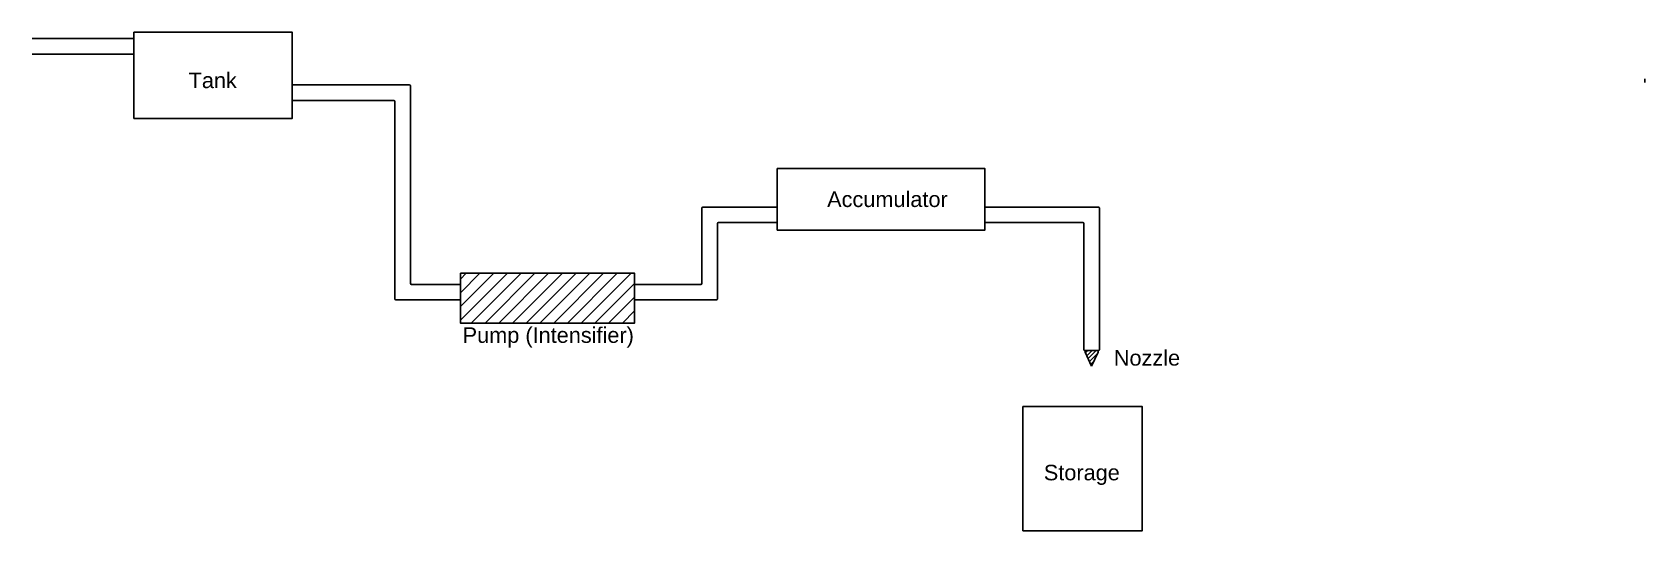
# Model space of a CAD drawing. Header units: millimetres. Extents: x 104 to 312, y 221 to 285.
import ezdxf

# ---------------------------------------------------------------- set-up
doc = ezdxf.new("R2010")
doc.units = ezdxf.units.MM
doc.header["$MEASUREMENT"] = 0
doc.styles.get("Standard").update_dxf_attribs({"font": 'arial.ttf'})

msp = doc.modelspace()

# ---------------------------------------------------------------- hatches: boundary and pattern name
h = msp.add_hatch()
h.set_pattern_fill('ANSI31', color=256, scale=10)
h.paths.add_polyline_path([(182.01, 254.03), (159.58, 254.03), (159.58, 247.61), (182.01, 247.61)])
h = msp.add_hatch()
h.set_pattern_fill('ANSI31', color=256, scale=3)
h.paths.add_polyline_path([(241.68, 243.87, 0.548846), (241.55, 244.07), (240.12, 244.07, 0.548846), (240, 243.87), (240.84, 242.07)])

# ---------------------------------------------------------------- linework, layer by layer
for p, q in [((104.47, 284.25), (117.55, 284.25)), ((104.47, 282.25), (117.55, 282.25)), ((137.93, 278.28), (153.01, 278.28)), ((153.15, 278.14), (153.15, 252.73)), ((137.93, 276.28), (151.01, 276.28)), ((151.15, 276.14), (151.15, 250.73)), ((190.67, 252.73), (190.67, 262.41)), ((190.81, 262.55), (200.38, 262.55)), ((227.1, 262.55), (241.7, 262.55)), ((241.84, 262.41), (241.84, 244.21)), ((192.67, 250.73), (192.67, 260.41)), ((192.81, 260.55), (200.38, 260.55)), ((227.1, 260.55), (239.7, 260.55)), ((239.84, 260.41), (239.84, 244.21)), ((153.29, 252.59), (159.58, 252.59)), ((182.01, 252.59), (190.53, 252.59)), ((151.29, 250.59), (159.58, 250.59)), ((182.01, 250.59), (192.53, 250.59)), ((241.7, 244.07), (239.98, 244.07)), ((240.84, 242.07), (240, 243.87)), ((241.68, 243.87), (240.84, 242.07))]:
    msp.add_line(p, q)
at = {"color": 1}
msp.add_line((312.04, 279.04), (312.04, 278.6), dxfattribs=at)
for points in [[(117.55, 285.06), (137.93, 285.06), (137.93, 273.96), (117.55, 273.96)], [(200.38, 267.51), (227.1, 267.51), (227.1, 259.57), (200.38, 259.57)], [(159.58, 254.03), (182.01, 254.03), (182.01, 247.61), (159.58, 247.61)], [(232, 236.86), (247.35, 236.86), (247.35, 220.86), (232, 220.86)]]:
    msp.add_lwpolyline(points, close=True)
for centre, start, end in [((153.01, 278.14), 0, 90), ((151.01, 276.14), 0, 90), ((190.81, 262.41), 90, 180), ((241.7, 262.41), 0, 90), ((192.81, 260.41), 90, 180), ((239.7, 260.41), 0, 90), ((153.29, 252.73), 180, 270), ((190.53, 252.73), 270, 0), ((151.29, 250.73), 180, 270), ((192.53, 250.73), 270, 0), ((239.98, 244.21), 180, 270), ((240.12, 243.93), 90, 205.04), ((241.55, 243.93), 334.96, 90), ((241.7, 244.21), 270, 0)]:
    msp.add_arc(centre, 0.141, start, end)

# ---------------------------------------------------------------- texts
for s, p in [('Tank', (124.6, 277.86)), ('Accumulator', (206.79, 262.55)), ('Pump (Intensifier)', (159.87, 245.06)), ('Nozzle', (243.69, 242.13)), ('Storage', (234.68, 227.36))]:
    msp.add_text(s, height=2).set_placement(p)

doc.saveas('drawing.dxf')
